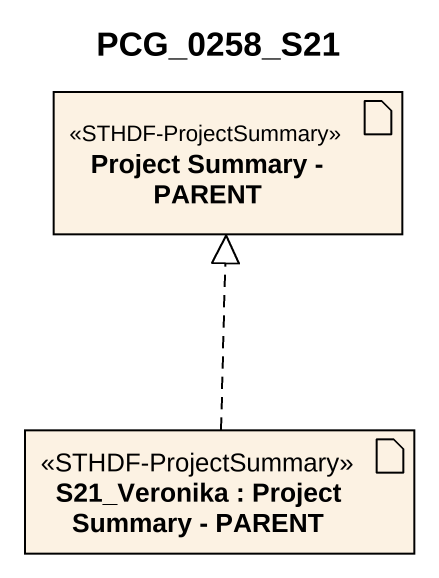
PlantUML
@startuml
title PCG_0258_S21
artifact "Project Summary - PARENT" as Project_Summary_PARENT <<STHDF-ProjectSummary>>
artifact "S21_Veronika : Project Summary - PARENT" as S21_Veronika <<STHDF-ProjectSummary>>
S21_Veronika .up.|> Project_Summary_PARENT
@enduml
